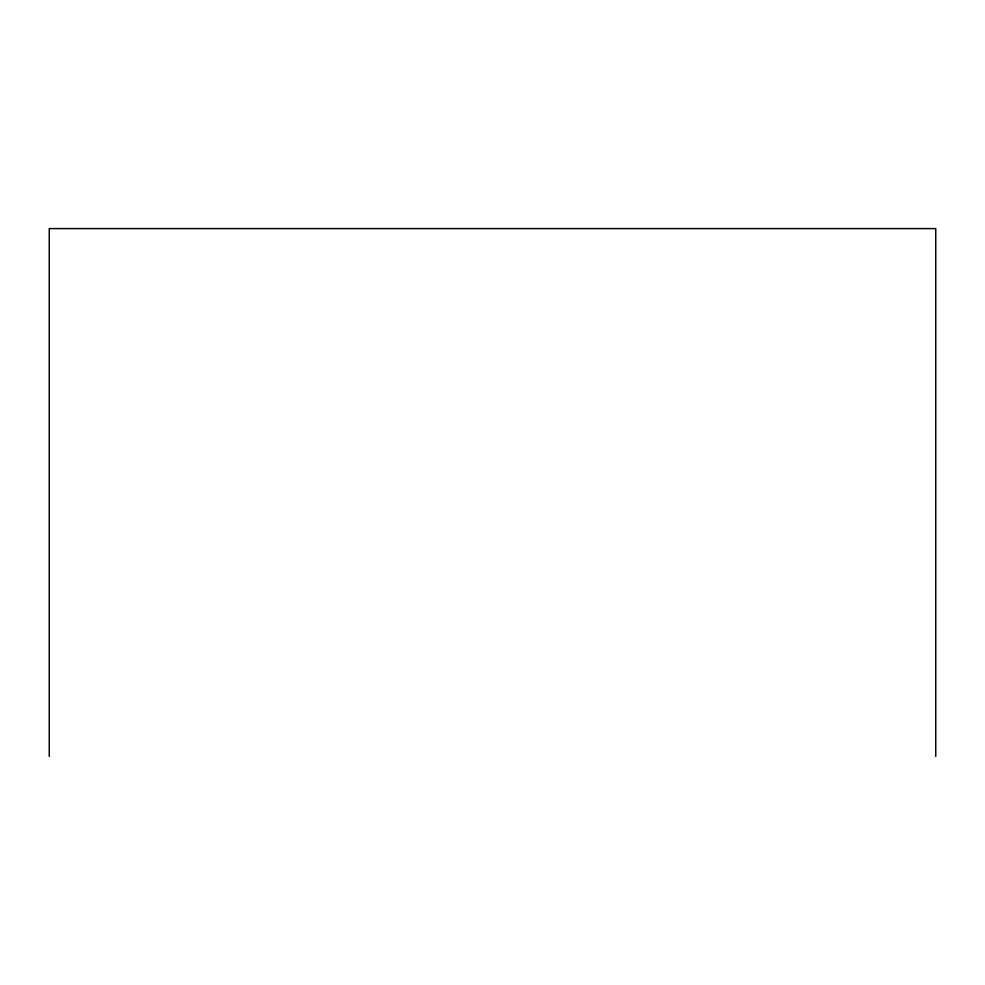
<?xml version="1.0" encoding="UTF-8"?>
<svg xmlns="http://www.w3.org/2000/svg" width="985" height="985" viewBox="0 0 985 985"><rect width="100%" height="100%" fill="white"/><g stroke="black" fill="none" stroke-linecap="round" stroke-linejoin="round"><path stroke-width="1.48" d="M935.75 756.406L935.75 228.594L49.25 228.594L49.25 756.406"/></g></svg>
